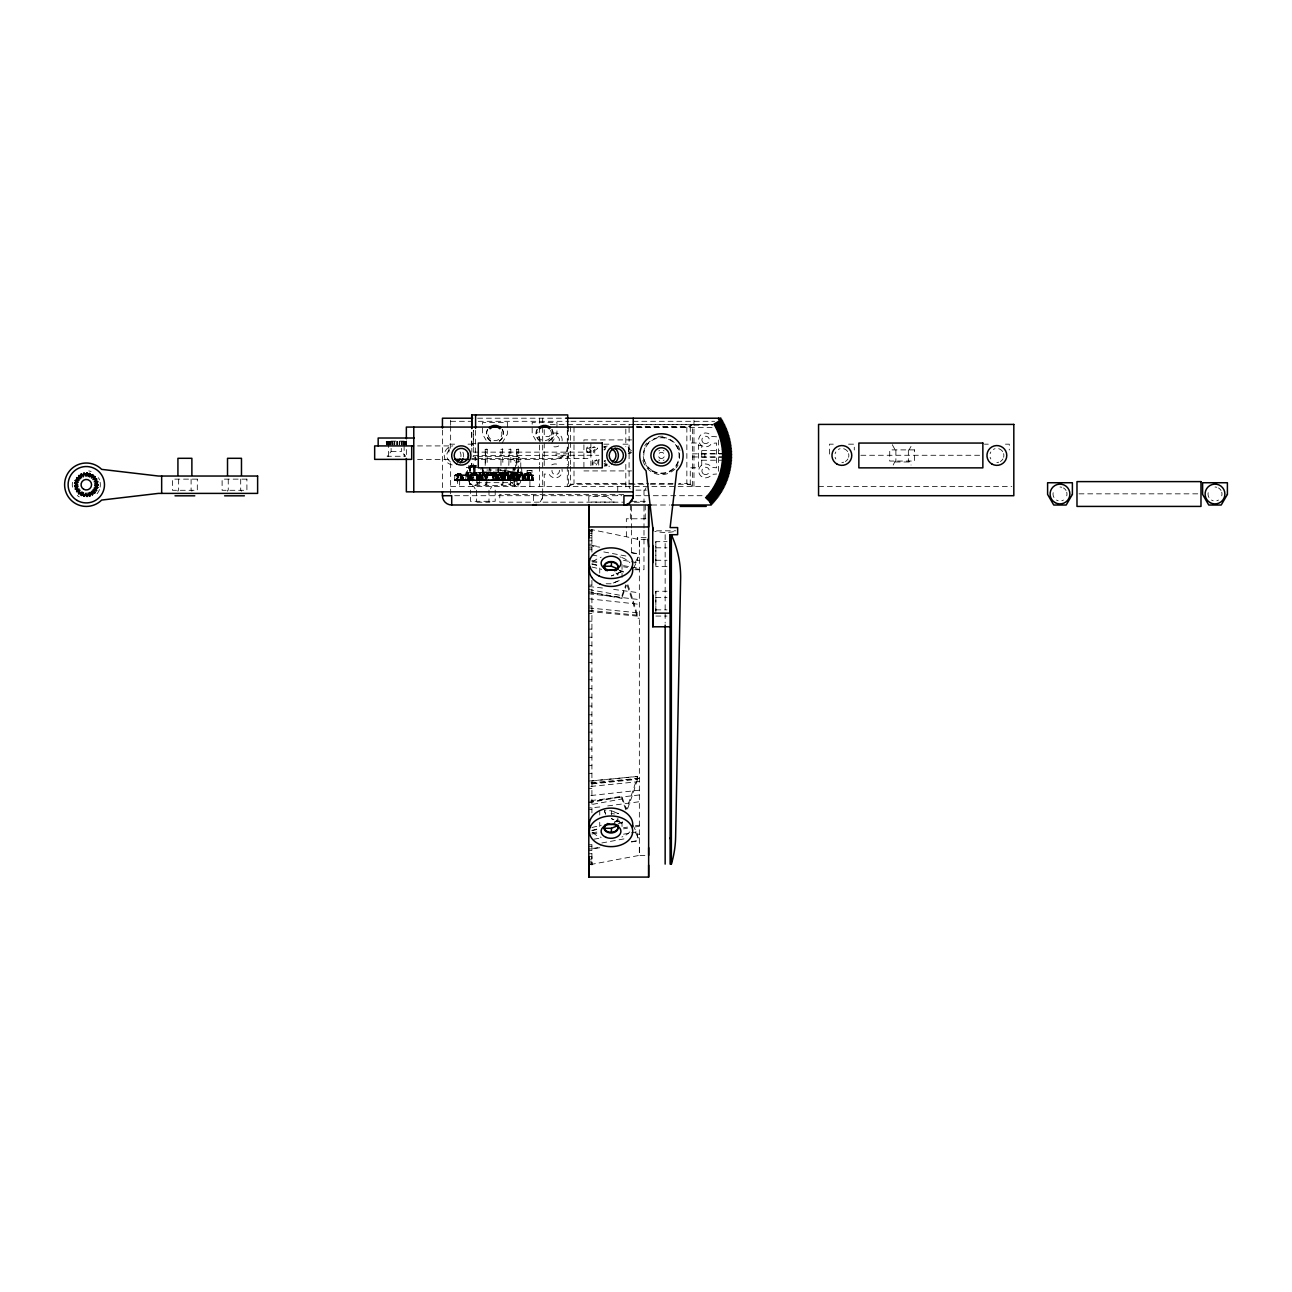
<?xml version="1.0" encoding="UTF-8"?>
<svg xmlns="http://www.w3.org/2000/svg" width="1292" height="1292" viewBox="0 0 1292 1292"><rect width="100%" height="100%" fill="white"/><g stroke="black" fill="none" stroke-linecap="round" stroke-linejoin="round"><path stroke-width="0.75" stroke-dasharray="5 3.75" d="M388.617 456.27L388.617 441.121L404.121 441.121L404.121 456.27M471.725 445.918L471.725 430.414L471.725 445.918L473.34 445.918L473.34 430.414L473.34 445.918M646.145 539.329L643.868 539.394A10.32 0.807 0 0 1 639.411 539.539L637.198 539.2A11.983 0.921 11.3 0 1 630.125 537.553L591.914 529.672L591.914 537.876L588.813 537.876M639.346 847.649L639.346 855.385L588.813 864.865M639.346 546.904L639.346 539.539L639.346 855.385L648.649 855.385M655.851 591.268L655.851 614.152L655.851 591.268L667.011 591.268M667.011 566.461L655.851 566.461L655.851 541.671L667.011 541.671M396.725 444.933L396.741 441.476M476.199 465.928L469.949 465.895L476.199 466.735L470.046 465.814L469.917 472.501L470.223 465.685L476.199 465.685L469.981 465.798L469.917 472.501L470.127 465.75M521.225 475.295L521.241 472.501M502.927 472.081L502.959 484.096L501.425 484.597L500.941 475.295L531.4 475.327L527.814 475.246L527.814 480.285L531.383 480.253L531.577 475.295L514.41 475.23L528.525 475.327L528.38 472.807L530.705 472.807L530.786 475.295L533.079 475.295L527.055 475.327L533.079 475.295L532.256 475.327L532.401 480.204L521.677 480.253M529.914 486.406L529.914 480.204L527.572 480.204L527.572 475.295L531.303 475.327L530.737 472.84L528.299 472.888L530.721 472.824L531.4 475.327L513.441 475.327L513.683 480.253L512.682 480.253L513.78 467.413L512.843 480.204M475.456 475.295L475.488 472.501M479.397 472.501L479.3 484.096L477.313 484.096L479.348 484.096M504.138 475.327L483.386 475.295L483.337 472.501L483.434 475.295L520.724 475.295L520.724 480.253L483.773 480.253M491.218 472.501L491.38 475.295M397.258 444.933L397.274 441.476M397.581 441.476L397.548 444.933L397.613 441.476M470.159 465.992L470.094 472.501L470.046 465.944M518.011 469.238L517.963 472.501L500.069 470.03L518.044 472.501L517.963 469.206L518.157 472.501L518.27 469.206L518.286 472.807M525.473 480.253L525.085 475.295L528.283 475.295L528.38 472.807L530.77 472.904L528.299 472.888L528.38 475.295L531.27 475.327L527.588 475.295L530.786 475.295L530.721 472.824L530.544 475.295L523.486 475.327L530.689 475.295L530.737 472.84L528.331 472.84L528.299 475.214L530.77 475.214L524.407 475.295L524.455 480.253L527.572 480.204M485.63 475.327L483.386 475.295L483.353 472.501M532.821 480.253L531.706 480.204L532.013 470.417L527.184 470.336L527.378 475.327L523.551 475.295L523.486 480.253L523.551 475.246L524.035 480.253L524.6 475.295L528.638 475.149L529.865 475.295L529.139 480.253C520.724 480.22 535.518 480.236 531.9 480.204L454.719 480.204L454.719 475.327L472.145 475.295M399.18 444.933L399.26 441.476M399.583 444.933L399.68 441.476M399.68 444.933L399.842 441.476M505.075 467.413L505.624 480.253L494.271 480.253L495.821 480.253L495.805 472.081M401.408 444.933L401.554 441.476L401.441 444.933M401.893 444.933L402.054 441.476M402.91 444.933L403.088 441.476M403.395 444.933L403.605 441.476M593.06 465.007L592.931 462.746L594.675 462.907A1.696 1.696 0 0 1 595.612 463.618L594.336 465.298M403.766 444.933L403.976 441.476M403.976 444.933L404.202 441.476M592.172 465.152L592.366 459.661L592.915 461.777L596.742 459.855L594.74 462.003L596.549 463.796A1.938 1.938 0 0 1 596.29 464.749L596.096 465.039M404.574 444.933L404.816 441.476M404.913 444.933L405.155 441.476M405.171 444.933L405.413 441.476M405.882 444.933L406.286 441.476M406.269 444.933L406.544 441.476M472.145 480.253L467.736 480.204L467.801 475.246L480.043 475.295M475.198 467.413L475.149 475.295L481.448 475.327L454.719 475.327L474.81 475.262L474.81 473.889L471.095 473.889L471.192 480.285L479.461 480.204M483.935 472.501C478.153 478.298 502.733 474.358 481.868 475.246C483.127 487.859 478.492 474.229 481.496 467.413M491.994 472.501L493.124 480.204C483.24 479.025 482.239 484.548 484.726 472.501M484.29 472.501L485.001 475.327L483.337 475.295L488.538 475.295M514.216 480.253L520.401 480.253L519.126 480.204L519.691 474.019L524.649 474.019L525.182 480.253M500.505 475.295L505.43 475.295L483.386 475.246L488.812 475.295L488.747 472.501M514.426 486.406L514.523 467.413L514.571 480.253L518.318 480.204C509.613 484.839 505.834 474.099 514.087 475.246C491.477 475.456 537.101 475.165 514.587 475.327M524.229 475.327L528.767 475.327L524.956 475.327M504.397 474.988L504.348 470.03L484.871 470.03L484.662 480.204L483.434 480.253C489.733 483.192 484.629 467.268 486.696 480.204L483.434 480.253L488.861 480.253L487.617 480.204L487.455 472.501M465.766 480.253L455.107 480.253C464.878 484.403 465.621 470.837 455.107 475.295L456.076 475.327L456.076 480.204L455.107 480.253L478.831 480.253L479.057 475.246M476.845 472.501L476.78 480.204L478.46 480.204L476.247 480.253L478.541 480.204M481.383 475.246C480.139 475.504 481.464 475.424 480.462 472.339L518.899 472.807M481.868 475.295C483.563 473.631 480.592 481.448 482.933 480.253M485.582 480.204L485.582 475.327L483.434 475.295L488.861 475.295L483.386 475.295L486.099 475.327M469.238 480.253L461.486 480.204L461.422 475.295L454.719 475.327L504.946 475.295L504.72 480.285L510.049 480.204L490.782 480.253M499.859 472.501L499.859 475.295C489.975 473.825 513.78 478.961 507.045 472.501M503.799 472.501L503.977 480.204L499.875 480.253L509.129 480.204L508.644 475.295L533.467 475.295L533.467 480.285L454.719 480.204L465.572 480.253M609.614 466.218L608.807 466.218M500.295 472.339L500.246 480.253L505.947 480.253L505.237 475.327M486.228 475.327L483.483 475.246M485.001 475.327C486.486 472.129 490.282 483.386 483.434 480.253L486.923 480.285L484.548 480.285M500.036 472.501C496.548 478.379 519.126 474.632 497.016 475.327L469.658 475.295L469.432 484.096L470.966 484.597L471.418 475.295L455.107 475.295L462.181 475.295L459.08 475.295L461.228 475.327L461.196 480.204L454.719 480.204L478.831 480.253L478.347 475.295L474.002 475.295L475.844 475.246L475.908 472.501M506.254 480.253L497.242 480.253L496.693 475.295L505.398 475.295L492.284 475.295L494.901 475.327L494.642 480.204L495.821 480.253M496.096 472.501L496.241 480.204L491.784 480.253L499.406 480.204L499.374 472.501M532.514 475.327L533.467 475.246L454.719 475.327L533.079 475.052M481.448 475.327L474.099 475.295C479.897 473.663 478.137 476.845 477.2 480.204M492.284 475.295L495.094 475.327L491.558 475.295L491.654 472.501M522.743 475.295L522.889 480.204L514.878 480.253C510.324 469.836 527.233 480.123 521.516 472.501M492.591 472.501L492.72 480.253L493.819 475.327L504.381 475.246L489.442 475.295L489.377 467.413M527.637 475.295C529.058 475.666 522.178 473.566 525.796 480.204M462.988 475.327L474.81 475.181L469.981 475.295L473.017 475.295C468.108 472.759 468.108 482.045 472.759 480.253L472.824 486.406M454.719 480.204L471.742 480.204L471.919 475.327L454.719 475.327L507.934 475.327L507.094 475.295M488.861 475.295L476.587 475.327M531.868 470.498L527.055 470.45L531.755 470.45M516.606 475.327L514.943 475.295L520.676 475.327M461.422 475.327L455.107 475.295L456.69 475.327M478.573 475.295L476.732 475.295L481.044 475.295M492.478 472.501L492.268 475.295C498.163 472.307 492.413 488.263 493.899 475.327L499.406 475.327L496.887 475.295M527.184 470.579L526.199 480.204L528.186 480.204L528.38 475.101M460.646 475.327L460.291 480.253L457.19 480.204L457.207 473.889L460.921 473.889L460.905 480.253L463.376 480.253L457.303 480.253L460.501 480.253L460.453 475.246L455.107 475.295L456.189 475.327L456.318 480.253L455.107 480.253L458.466 480.204L458.466 475.327L455.107 475.295L456.334 475.327M475.811 480.285L457.303 480.253L459.92 480.204L460.097 475.327M461.018 480.253L458.854 480.204L472.581 480.253M468.479 475.295L468.754 480.253L469.238 475.295M476.796 475.327L470.175 475.246L474.81 475.262M478.686 480.253C478.218 468.398 476.005 479.817 477.362 484.096M478.541 475.327L477.2 475.327M476.893 480.204L476.942 472.501M477.895 480.253L477.895 475.295M483.434 480.253L488.861 480.253L484.758 480.285M493.124 475.327L489.442 475.295L496.209 475.295M497.598 475.327L506.254 475.295M493.673 475.327L489.442 475.295L499.406 475.295M496.935 475.295L498.873 475.295M510.162 475.295L510.082 480.204L502.346 480.253C498.034 473.776 509.468 475.408 501.377 475.327L500.682 480.253M512.956 475.295L514.361 475.327L510.615 475.295M511.535 480.253L510.308 480.204L510.292 475.295M528.476 472.904L528.719 475.295L525.763 475.327M527.572 475.327L527.007 480.204L529.139 480.253M526.878 480.253L527.298 475.165L525.182 475.295L526.167 475.295M513.231 480.253L512.133 480.253L512.375 472.501L512.488 480.253L513.554 480.204M491.897 480.253L504.784 480.285L504.558 472.501M490.443 488.893L491.816 486.406M644.773 490.136L646.145 487.649M909.1 449.891L911.005 446.434M614.508 822.503L617.414 819.742M471.871 475.327L469.303 475.295L469.319 480.204L470.676 480.285L461.777 480.253L461.632 475.295L464.038 475.295L461.228 475.327M515.573 485.582L511.374 482.675L478.654 482.675A4.974 4.974 0 0 1 473.68 477.701L468.447 479.364A6.218 6.218 0 0 0 474.665 485.582L515.573 485.582A5.2 5.2 0 0 0 520.773 480.398L520.773 460.679A4.167 4.167 0 0 0 516.606 456.528L512.197 459.435A3.327 3.327 0 0 1 515.54 462.762L514.878 480.253L516.154 480.204L516.267 475.327L514.878 475.295L520.353 475.246L514.781 475.295L520.401 475.295L519.126 475.327L519.126 480.204M502.055 443.188L507.368 434.08L507.368 422.419L482.578 422.419L482.578 434.08L486.083 440.152M551.668 443.188L556.965 434.08L556.965 422.419L532.175 422.419L532.175 434.08L535.695 440.152M503.912 480.285L499.875 480.253C510.921 483.143 496.677 477.233 502.959 475.327M893.208 465.039L895.146 461.05M604.075 461.131L605.77 460.485M503.444 475.246L504.526 475.327M505.172 480.204L505.818 480.285M631.465 452.313L631.223 452.652A2.681 2.681 0 0 1 630.173 453.379L628.219 453.427M502.556 480.204L503.751 480.204L503.622 472.501M494.788 480.253L495.159 472.501L495.676 480.204L495.45 472.501M499.649 480.253L494.949 480.253L498.244 480.204L498.179 472.081M466.573 475.327L468.754 475.295M391.105 448.405L391.105 451.619L387.067 456.27L405.672 456.27L401.634 451.619L401.634 448.405M465.572 475.295L461.615 475.327L463.715 475.295L462.94 480.253L462.988 475.295M502.168 475.327C505.366 485.243 490.895 478.928 499.439 475.327L497.614 475.295L498.696 475.295M615.961 821.534L617.059 820.372M499.406 480.253C499.487 479.3 495.175 483.854 499.164 472.501M528.638 475.295L524.827 475.295L530.689 475.101M485.178 465.411L485.727 448.808L487.213 449.309L487.165 465.411M500.973 465.411L500.941 449.309L502.475 448.808L502.911 465.411M508.806 465.411L509.355 448.808L510.841 449.309L510.841 465.411M516.687 465.411L517.22 448.808L518.706 449.309L518.673 465.411M487.278 472.339L486.68 484.597L485.178 484.096L485.146 475.246M510.921 472.501L510.292 484.597L508.806 484.096L508.854 475.295M518.706 475.295L518.673 484.096L517.171 484.597L516.687 475.295L514.927 475.246L520.305 475.295M530.608 475.198L528.186 475.327M568.432 426.408L568.432 486.406L570.596 484.242L648.374 484.242M636.407 426.57L690.267 426.57L692.431 424.406L692.431 486.406L686.86 483.628L678.784 483.628M493.124 480.204L491.784 480.253M509.759 480.253L508.289 480.204L508.224 472.501M507.401 472.501C507.772 481.464 505.64 480.22 509.936 480.253M519.222 475.295L519.239 480.204M520.401 475.295C516.525 472.84 517.123 481.512 520.353 480.253L515.783 480.253L518.577 480.204M508.515 472.501L508.677 480.253L509.839 475.327M475.811 475.295L475.537 472.501M492.22 475.295L494.82 475.327L493.108 475.246M529.865 480.253C526.587 480.576 529.688 480.527 528.945 475.327M474.665 485.582L478.654 482.675M527.879 480.253L529.381 480.253M467.914 475.327L467.607 480.204L468.834 480.253L468.447 465.621M481.787 475.327L482.933 475.295M480.899 480.204L481.351 480.253M497.049 480.204L496.855 475.327M509.532 475.295L506.496 475.295L517.656 475.246L517.672 480.204L515.783 480.253L517.139 480.204L517.123 475.295M507.691 480.253L507.74 472.501M461.05 475.327L456.948 475.246L461.228 475.295M469.319 475.327C470.433 478.977 470.934 481.125 471.241 480.204C470.207 481.173 468.802 478.524 470.256 475.327C468.931 480.818 473.243 482.74 472.032 475.327M531.706 475.327L531.642 480.253M457.061 475.327L458.337 475.295L455.107 475.295L456.496 475.327L456.496 480.204L455.107 480.253L458.079 480.204L457.659 475.246L459.694 475.327L460.485 480.204M467.801 475.295L467.284 467.413M481.351 475.295L480.301 475.295L480.172 472.501M482.433 480.253L482.287 467.413L482.336 480.204M496.354 475.327L493.819 475.327M486.923 475.295L484.29 475.295L486.906 475.327M568.432 486.406L574.003 483.628L648.568 483.628M636.471 427.2L686.86 427.2L692.431 424.406M528.299 472.888L528.751 480.253M457.207 475.23L461.018 475.295M598.971 460.259L598.648 462.584M613.167 583.031L620.257 580.14L611.407 583.79L606.093 583.758M515.54 462.762L520.773 460.679M532.191 475.295L533.079 480.253L531.739 480.253M471.58 480.204L471.661 475.327L470.789 475.327M459.694 480.204L459.613 486.406M460.695 480.253L455.107 480.253L456.334 480.204M478.282 475.295L480.931 475.295L478.573 475.327M479.93 467.413L466.493 467.413L466.573 480.204C471.079 480.301 458.612 480.204 465.395 480.253M470.563 480.204L470.837 475.295M528.557 480.204L528.638 473.889L524.923 473.889L524.956 480.204M621.84 837.006L621.872 836.99A21.706 14.099 0 0 0 622.841 836.635M511.535 475.295L510.679 475.295L510.921 480.253M498.777 467.413L498.809 480.253L497.436 480.253L497.452 475.327L499.875 475.295L496.693 475.295M464.587 480.253L463.02 480.253L463.618 475.327M477.943 480.253L478.056 475.327M502.701 480.253L504.138 480.204L499.875 480.253M522.969 475.327L523.098 480.253L523.292 475.327M515.33 480.253L514.571 475.295M502.572 475.327L489.442 475.295L496.257 475.327M464.038 475.295L461.728 475.295M463.715 475.295L462.633 475.327M467.381 480.253L461.777 480.253L462.94 480.253M497.727 480.253C497.953 478.67 499.697 484.209 498.373 475.295M591.914 830.756L599.423 828.866M591.914 830.352L599.423 828.463M618.222 823.763L621.985 822.826A167.33 28.472 -78.4 0 0 623.261 819.758M591.914 827.526L601.313 825.217M614.459 821.987L620.112 820.614M603.929 449.842L605.544 448.372L603.978 447.339M605.56 462.794C603.009 462.891 609.21 466.606 603.978 465.039M498.163 480.204L497.985 467.413M517.898 475.295L514.878 475.295L516.235 475.327L516.106 480.204M588.813 802.074L621.985 796.147L621.985 798.94L588.813 805.045M480.689 480.204L480.656 472.501M505.737 475.295L505.866 467.413M601.814 842.965L625.603 838.605M597.841 847.778L588.813 848.844M631.433 841.69L639.346 840.268M599.811 847.746L588.813 849.167M631.433 842.013L639.346 840.575M504.381 475.246L503.961 475.327M593.884 839.202L599.811 838.201M623.535 834.164L629.462 833.162M631.433 832.823L639.346 831.483M591.914 834.018L599.811 832.726M623.535 828.85L627.492 828.204M635.389 826.928L639.346 826.282M591.914 832.856L599.811 831.58M623.535 827.736L627.492 827.106M635.389 825.83L639.346 825.184M520.305 480.253L515.573 480.204M461.777 480.253L462.245 475.295L463.182 475.327L462.633 480.253L463.586 480.204M599.278 459.371L597.841 460.34L597.905 465.152M599.811 806.967L588.813 808.001M607.725 805.917L639.346 801.734M518.867 475.295L518.011 475.295L518.011 486.406M639.346 794.951L588.813 800.814M501.764 475.295L500.682 475.295M639.346 790.203L588.813 795.775M603.703 446.548L606.061 447.387M588.813 781.062L639.346 776.331L637.489 776.331L637.489 779.318L588.813 784.244M639.346 781.579L588.813 786.634M495.014 480.253L496.661 480.204L496.532 472.501M513.328 480.204L512.956 467.413M591.914 781.062L637.489 776.331A163.729 27.617 -78.4 0 1 626.394 809.115A163.729 32.348 80.1 0 1 621.985 796.776L588.813 802.752M639.346 778.236L588.813 783.081M591.914 783.388L639.346 778.511L637.489 778.511M501.264 475.295L501.619 480.253L501.151 475.295M484.08 480.253L490.459 480.253M476.247 480.253L476.409 472.501M530.689 480.253L530.221 480.253M464.232 480.253L465.088 480.204C468.641 473.76 460.953 475.44 464.587 475.295M460.921 473.889L457.207 473.889M471.095 474.035L474.81 473.889L471.095 473.889M518.124 474.002L514.41 473.889L518.124 473.889L518.221 480.204M493.819 480.204L491.202 480.253M458.337 475.295L457.19 475.327L458.886 475.327L458.854 480.204L459.887 480.253M496.483 480.204L492.268 480.253L496.483 480.204L496.257 472.501M515.896 480.253L514.878 480.253L517.721 480.204M486.099 480.204L483.386 480.253L485.63 480.204M459.564 475.295L457.32 475.327L457.788 480.253M456.883 480.204L455.107 480.253L456.69 480.204L456.883 475.246M514.41 473.954L518.124 473.889M528.638 473.889L524.923 473.889M514.878 480.253L517.527 480.204M461.567 475.295L458.628 475.327L458.628 480.204M514.862 475.295L517.656 475.246M485.049 480.285L486.228 480.285L483.386 480.253L486.826 480.204M523.018 475.295L514.41 475.149L518.318 475.327L517.349 475.295L517.446 480.253M477.62 418.204L567.301 418.204M450.65 421.305L470.708 421.305M478.315 421.305L568.948 421.305M570.951 421.305L629.091 421.305L629.091 425.343M633.064 421.305L714.605 421.305M550.295 424.406L712.586 424.406M633.064 424.68L712.619 424.68M693.982 425.1L712.909 425.1M637.053 427.507L712.909 427.507M716.608 436.809L711.65 436.421A6.977 6.977 0 0 0 701.12 434.564A6.977 6.977 0 0 0 701.12 445.255A6.977 6.977 0 0 0 711.65 443.398L716.608 443.011L716.608 467.817L711.65 467.429A6.977 6.977 0 0 0 701.12 465.572A6.977 6.977 0 0 0 701.12 476.247A6.977 6.977 0 0 0 711.65 474.406L716.608 474.019M631.546 439.91L583.919 439.91L583.919 468.98M475.876 443.56L471.838 443.56L471.838 452.135M454.623 444.173L448.905 444.173L448.905 455.834M467.979 444.173L473.696 444.173L473.696 455.834M603.913 444.173L609.63 444.173M622.986 444.173L628.703 444.173L628.703 455.834M833.292 444.173L829.464 444.173L829.464 455.834M848.537 444.173L854.27 444.173L854.27 450.004M984.488 444.173L988.299 444.173M1005.467 444.173L1009.278 444.173L1009.278 450.004M698.633 445.627L701.734 445.627L701.734 465.201L698.633 465.201M417.591 445.918L452.83 445.918M485.178 449.309L487.213 449.309M500.941 449.309L502.959 449.309M508.806 449.309L510.841 449.309M516.687 449.309L518.706 449.309M701.734 450.601L719.482 450.601M391.105 451.619L401.634 451.619M473.857 452.135L479.913 452.135M481.932 452.135L590.88 452.135M568.432 453.863L556.028 453.863L556.028 456.964L568.432 456.964M692.431 453.863L723.439 453.653M701.734 453.912L723.439 453.912M473.211 455.462L598.794 455.268M860.86 455.268L980.854 455.268M477.539 456.528L516.606 456.528M692.431 456.964L723.439 456.9M701.734 457.174L723.439 457.174M475.876 458.515L471.838 458.515L471.838 467.365L475.876 467.365M477.895 458.515L590.88 458.515M417.591 459.371L448.905 459.371M472.468 459.371L554.074 459.371A13.631 13.631 0 0 0 567.705 445.74M701.734 460.227L723.439 460.227M895.146 461.971L909.1 461.971L911.054 465.039M583.919 470.918L631.546 470.918M484.532 472.081L504.688 472.081M466.202 475.295L466.202 472.501L469.303 472.807M518.899 472.501L522 472.501L522 475.295L521.613 467.413M466.202 472.807L522 472.807M486.293 473.163L488.667 473.098M491.041 473.163L498.179 473.227M500.553 473.227L502.927 473.163M486.293 473.373L488.667 473.534M491.041 473.534L498.179 473.534M500.553 473.373L502.927 473.534M486.293 473.986L488.667 473.841M491.041 473.841L498.179 473.841M500.553 473.986L502.927 473.841M486.293 474.212L488.667 474.148M498.179 474.212L491.041 474.374L498.179 474.455M500.553 474.212L502.927 474.374M486.293 474.455L488.667 474.552M500.553 474.455L502.927 474.552M486.293 474.858L488.667 474.858M491.041 474.858L498.179 474.858M500.553 474.858L502.927 474.858M454.736 480.479L456.964 480.479M457.207 480.479L529.478 480.479M650.587 483.628L676.782 483.628M469.432 484.096L471.467 484.096M485.178 484.096L487.213 484.096M500.941 484.096L502.959 484.096M508.806 484.096L510.841 484.096M516.687 484.096L518.706 484.096M650.377 484.242L676.314 484.242M678.3 484.242L690.267 484.242L692.431 486.406M450.65 486.406L711.02 486.406M818.563 486.406L1011.798 486.406M635.987 490.136L646.388 490.136M1078.982 493.835L1198.976 493.835M623.778 494.416L499.778 494.416L499.778 502.168L623.778 502.168M454.671 495.708L621.759 495.708M635.793 495.708L704.221 495.708M631.546 501.296L648.293 501.296M634.307 502.217L644.773 502.217L644.773 501.296M651.717 505.01L669.595 505.01M645.903 518.786L626.345 518.786L626.329 524.713M588.813 529.914L591.914 529.914M588.813 530.592L591.914 530.592M656.578 530.818L675.732 530.818M588.813 531.739L591.914 531.739M588.813 533.338L591.914 533.338M588.813 535.389L591.914 535.389M646.145 537.666L637.279 537.666L637.279 539.216M588.813 540.815L591.914 540.815M588.813 544.174L591.914 544.174M588.813 545.708L599.811 547.13M655.851 547.808L667.011 547.808M588.813 547.937L591.914 547.937M588.813 549.762L591.914 549.762M639.346 557.288L637.489 557.288L637.489 560.34A163.729 32.284 -80.1 0 0 633.08 569.304M637.489 560.34L639.346 560.34M655.851 560.26L667.011 560.26M634.695 569.74L643.965 569.74L643.997 530.027M588.813 585.131L591.914 585.131M588.813 586.536L605.754 588.361M588.813 589.507L621.985 595.612L621.985 598.406L588.813 592.463M588.813 591.801L621.985 597.776A163.729 32.284 -80.1 0 1 626.394 585.421M588.813 593.722L639.346 599.585M655.851 597.421L667.011 597.421M588.813 598.761L639.346 604.333M588.813 605.996L591.914 605.996M588.813 607.902L639.346 612.957M655.851 609.872L667.011 609.872M588.813 610.292L637.489 615.218L637.489 618.222L639.346 618.222M588.813 611.455L639.346 616.316M588.813 613.474L591.914 613.474M655.851 616.058L667.011 616.058M588.813 621.194L591.914 621.194M588.813 629.107L591.914 629.107M588.813 637.214L591.914 637.214M588.813 645.483L591.914 645.483M588.813 653.897L591.914 653.897M588.813 662.425L591.914 662.425M588.813 671.049L591.914 671.049M588.813 679.753L591.914 679.753M588.813 688.507L591.914 688.507M588.813 697.276L591.914 697.276M588.813 706.046L591.914 706.046M588.813 714.799L591.914 714.799M588.813 723.488L591.914 723.488M588.813 732.112L591.914 732.112M588.813 740.655L591.914 740.655M588.813 749.069L591.914 749.069M588.813 757.338L591.914 757.338M588.813 765.445L591.914 765.445M588.813 773.359L591.914 773.359M588.813 788.556L591.914 788.556M588.813 809.422L591.914 809.422M633.064 825.249A163.729 32.348 80.1 0 0 637.489 834.196L639.346 834.196M639.346 837.797L637.489 837.797L637.489 834.196M588.813 844.79L591.914 844.79M588.813 846.599L591.914 846.599M588.813 850.378L591.914 850.378M588.813 853.737L591.914 853.737M588.813 856.661L591.914 856.661L591.914 864.865L591.914 842.416M588.813 859.164L591.914 859.164M588.813 861.199L591.914 861.199M588.813 862.798L591.914 862.798M588.813 863.944L591.914 863.944M588.813 864.639L591.914 864.639M524.923 473.906L528.638 473.954M483.386 475.295L487.278 475.327M514.878 475.295L518.318 475.327M458.079 475.327L455.107 475.295L457.643 475.327L457.336 486.406M486.842 480.285L484.29 480.253L485.291 480.285M486.373 480.285L484.29 480.253L486.454 480.285L486.293 472.081M514.41 475.149L518.092 475.327M526.571 475.327L525.376 475.295L526.022 480.204M525.182 475.295L526.054 475.327M469.303 475.295L470.256 475.327M515.443 475.295L516.267 475.327L514.329 475.327M494.287 475.295L494.578 475.295M503.089 480.253L503.315 472.501L503.589 480.253M497.711 475.295L498.825 475.327M517.107 475.327L517.22 484.597M481.383 480.285L481.076 472.339M457.449 475.295L458.272 480.204M613.652 589.41L639.346 592.802M614.508 813.992L612.828 813.702A7.284 5.184 -17 0 0 611.019 813.798M591.914 561.681L599.811 562.957M623.535 566.8L627.492 567.446M635.389 568.722L639.346 569.352M591.914 560.534L599.811 561.826M623.535 565.686L629.462 566.655M631.433 566.978L639.346 568.27M509.936 475.295L511.051 475.295M591.914 555.011L599.811 556.351M623.535 560.373L629.462 561.39M631.433 561.713L639.346 563.07M497.242 475.295L501.748 475.327M591.914 545.369L599.811 546.807M631.433 552.54L639.346 553.977M631.433 552.847L639.346 554.284M603.8 551.942L627.573 556.303M637.715 539.216L637.715 537.666M529.316 475.295L529.51 480.204M591.914 567.027L601.668 569.336M591.914 564.184L599.714 566.074M619.223 570.789L623.132 571.726M591.914 563.797L599.714 565.686M619.223 570.402L623.132 571.355L623.132 573.244M529.526 475.295L529.672 480.253M621.84 557.53L621.872 557.546A21.706 14.099 0 0 1 629.882 562.698M520.773 480.398L515.54 478.524A4.151 4.151 0 0 1 511.374 482.675M626.378 536.6L626.329 526.684M604.236 466.137L606.917 465.75L606.788 463.586M504.591 480.253L504.138 472.501M476.425 458.466L473.631 456.528A5.168 5.168 0 0 0 472.953 456.577M507.869 480.253L508.079 472.501M615.961 572.986L617.495 574.924M631.465 450.553C628.316 449.632 627.686 443.204 627.799 450.068M892.288 444.706L895.146 449.891M628.768 486.406L630.141 488.893M473.76 486.406L475.117 488.893M605.625 814.008L604.317 810.778L611.407 810.746L618.497 813.669L611.407 810.778L611.407 814.735M604.317 810.746L605.657 814.122M484.532 472.92L484.823 474.988M386.243 441.476L386.518 444.933L386.308 441.476M466.202 472.501L466.541 475.295M386.809 441.476L387.083 444.933M387.019 441.476L387.277 444.933M387.826 441.476L388.068 444.933M387.988 441.476L388.214 444.933M388.391 444.933L388.165 441.476L388.521 444.933M389.037 441.476L389.247 444.933M389.683 441.476L389.861 444.933M390.087 441.476L390.265 444.933M466.687 472.501L466.816 475.295M390.378 441.476L390.539 444.933M598.697 463.489L598.777 465.152M391.799 441.476L391.912 444.933M392.09 441.476L392.219 444.933M392.284 441.476L392.397 444.933M394.012 441.476L394.076 444.933L394.205 441.476M394.738 441.476L394.771 444.933M518.253 465.992L518.286 472.501M909.1 461.05L909.1 461.971M908.341 449.891L908.341 461.05M895.889 449.891L895.889 461.05M718.594 440.023L718.594 472.371M704.834 453.863L704.834 456.964M693.982 420.207L693.982 486.406M690.267 426.57L690.267 443.011L698.633 443.011L698.633 467.817L690.267 467.817L690.267 484.242M686.86 427.2L686.86 483.628M665.154 534.694L665.154 623.083M655.851 541.671L655.851 566.461M645.241 505.01L645.241 518.786M643.997 490.136L643.997 501.296M643.997 506.189L643.997 528.04M631.594 506.189L631.594 528.04M631.594 530.027L631.594 553.864M630.351 505.01L630.351 518.786M629.091 427.507L629.091 486.406M625.812 429.041L625.812 446.709M625.812 464.377L625.812 489.894M622.033 564.475L622.033 577.443M621.985 822.18L622.033 826.541M617.737 486.406L617.737 495.708M599.746 568.076L599.746 573.955M599.746 811.424L599.746 815.026M599.746 822.293L599.746 826.476M591.914 529.672L591.914 552.136M591.914 580.35L591.914 815.785M590.88 443.56L590.88 465.605M574.003 427.2L574.003 483.628M570.596 426.57L570.596 440.491M570.596 442.478L570.596 464.361M570.596 466.347L570.596 484.242M567.705 430.333L567.705 439.958M567.301 429.477L567.301 464.813M567.301 466.347L567.301 486.406M544.239 429.719L544.239 436.809L549.213 436.421A6.977 6.977 0 0 1 561.988 441.719M544.239 443.011L544.239 465.895M544.239 486.406L544.239 474.019L549.213 474.406A6.977 6.977 0 0 0 561.988 469.109M542.688 418.204L542.688 422.226M542.688 427.507L542.688 495.708A6.783 4.797 -90 0 1 542.382 498.114L539.975 502.281A9.302 9.302 0 0 0 542.688 495.708M539.588 418.204L539.588 424.858M539.588 427.507L539.588 464.813M539.588 466.347L539.588 486.406M533.386 495.708L533.386 502.281M522.162 475.327L522.162 480.204M519.416 475.327L519.416 480.204M518.593 472.807L469.61 472.807M516.735 449.309L516.735 465.411M512.084 472.339L512.02 475.295M511.842 472.501L511.68 475.295M511.503 472.501L511.406 480.253L511.067 472.501M506.981 472.501L506.642 475.295L506.69 467.413M500.553 472.081L500.812 480.204M499.681 472.339L499.697 475.295M495.191 490.136L495.191 501.296L470.401 501.296L470.401 490.136M493.415 472.081L493.076 480.253L492.769 472.501M491.816 472.501L491.816 475.295M491.041 472.081L491.041 475.295M490.12 467.413L490.152 475.295M489.765 501.296L489.765 502.217L475.811 502.217L475.811 501.296M488.99 490.136L488.99 501.296M488.667 472.081L488.667 475.295M488.392 475.295L488.231 472.501L488.053 475.295M487.892 472.339L487.665 480.204M485.227 449.309L485.227 465.411M485.227 475.295L485.227 484.096M483.773 472.501L483.628 475.295M479.849 472.501L479.574 480.285L479.574 472.501M476.538 490.136L476.538 501.296M476.247 472.501L476.07 475.295M475.601 430.381L475.601 459.371M474.358 467.413L474.358 475.295M473.68 477.701L473.68 463.57A4.134 4.134 0 0 1 476.231 459.742M473.583 467.413L473.631 475.295M471.418 463.392L471.418 467.413M468.108 475.295L468.108 480.253L467.559 474.019L462.601 474.019L462.116 480.253L462.003 475.327M450.65 420.207L450.65 425.343M450.65 426.231L450.65 448.292M450.65 462.843L450.65 493.851M442.429 430.139L442.429 489.749M406.35 440.814L406.35 456.512M241.475 490.298L241.475 491.235M240.7 479.138L240.7 490.298M228.248 479.138L228.248 490.298M227.521 490.298L227.521 491.235M191.878 490.298L191.878 491.235M191.103 479.138L191.103 490.298M178.651 479.138L178.651 490.298M177.925 490.298L177.925 491.235M627.201 585.438A162.937 24.322 78.9 0 1 637.489 618.222M592.834 562.068A21.706 14.099 0 0 1 600.166 557.514A21.56 13.13 0 0 1 601.168 557.191M619.853 556.884A21.56 13.13 0 0 1 620.903 557.191M629.818 831.854A21.706 14.099 0 0 1 623.778 836.215M592.753 832.484A21.706 14.099 0 0 0 600.102 837.022A21.56 13.13 0 0 0 601.168 837.361M627.88 584.662A166.523 25.081 78.9 0 1 637.489 615.218M637.489 836.441A167.33 33.027 80 0 1 634.921 831.337M625.845 809.793A167.33 33.027 80 0 1 621.985 798.94M637.489 779.318A167.33 28.472 -78.4 0 1 627.137 809.906M621.985 595.612A167.33 32.978 -80 0 1 625.845 584.759M634.921 563.199A167.33 32.978 -80 0 1 637.489 558.112M617.77 573.745A6.977 4.926 0 0 1 617.996 575.021M617.77 818.24A6.977 4.926 0 0 1 617.059 821.987M552.185 441.186A3.714 3.714 0 0 1 555.673 436.195A3.714 3.714 0 0 1 559.161 441.186M559.339 470.272A3.714 3.714 0 0 1 555.673 474.632A3.714 3.714 0 0 1 552.007 470.272M501.7 431.899A6.977 6.977 0 0 1 494.965 440.685A6.977 6.977 0 0 1 488.231 431.899M502.491 429.364A8.689 8.689 0 0 1 499.31 441.234M490.621 441.234A8.689 8.689 0 0 1 487.439 429.364M502.2 429.525A8.366 8.366 0 0 1 499.148 440.943M490.782 440.943A8.366 8.366 0 0 1 487.73 429.525M550.602 430.22A6.977 6.977 0 0 1 545.482 440.62A6.977 6.977 0 0 1 537.827 431.899M552.088 429.364A8.689 8.689 0 0 1 548.906 441.234M540.217 441.234A8.689 8.689 0 0 1 537.036 429.364M551.813 429.525A8.366 8.366 0 0 1 548.745 440.943M540.395 440.943A8.366 8.366 0 0 1 537.327 429.525M460.033 451.893A7.138 7.138 0 0 1 460.873 456.706M450.294 461.632A7.138 7.138 0 0 1 450.294 449.293M605.302 461.632A7.138 7.138 0 0 1 604.285 460.921M604.285 450.004A7.138 7.138 0 0 1 605.302 449.293M462.907 452.168A9.625 9.625 0 0 1 463.343 457.142M452.184 464.942A9.625 9.625 0 0 1 452.184 445.982M607.208 464.878A9.561 9.561 0 0 1 604.091 463.731M604.091 447.193A9.561 9.561 0 0 1 607.208 446.047M1066.724 492.22A6.977 6.977 0 0 1 1066.724 495.821M1063.477 500.052A6.977 6.977 0 0 1 1061.798 500.763M1058.18 500.763A6.977 6.977 0 0 1 1056.501 500.052M1053.949 497.501A6.977 6.977 0 0 1 1053.949 490.524M1059.989 487.036A6.977 6.977 0 0 1 1061.798 487.278M1063.477 487.972A6.977 6.977 0 0 1 1066.029 490.524M1221.731 492.22A6.977 6.977 0 0 1 1221.731 495.821M1218.485 500.052A6.977 6.977 0 0 1 1216.806 500.763M1213.188 500.763A6.977 6.977 0 0 1 1211.508 500.052M1208.957 497.501A6.977 6.977 0 0 1 1208.957 490.524M1214.997 487.036A6.977 6.977 0 0 1 1216.806 487.278M1218.485 487.972A6.977 6.977 0 0 1 1221.037 490.524M848.602 453.653A6.977 6.977 0 0 1 848.602 457.271M847.907 458.951A6.977 6.977 0 0 1 845.356 461.502M843.66 462.197A6.977 6.977 0 0 1 841.867 462.439M835.827 458.951A6.977 6.977 0 0 1 835.117 457.271M835.117 453.653A6.977 6.977 0 0 1 835.827 451.974M838.379 449.422A6.977 6.977 0 0 1 840.058 448.728M843.66 448.728A6.977 6.977 0 0 1 847.907 451.974M1003.609 453.653A6.977 6.977 0 0 1 1003.609 457.271M1002.915 458.951A6.977 6.977 0 0 1 1000.363 461.502M998.668 462.197A6.977 6.977 0 0 1 996.875 462.439M990.835 458.951A6.977 6.977 0 0 1 990.14 457.271M990.14 453.653A6.977 6.977 0 0 1 990.835 451.974M993.387 449.422A6.977 6.977 0 0 1 995.066 448.728M998.668 448.728A6.977 6.977 0 0 1 1002.915 451.974M673.552 531.706A48.854 48.854 0 0 1 654.786 531.303M664.072 460.033A5.265 5.265 0 0 1 663.232 460.42M659.631 460.42A5.265 5.265 0 0 1 658.791 460.033M658.791 450.892A5.265 5.265 0 0 1 659.631 450.504M663.232 450.504A5.265 5.265 0 0 1 664.072 450.892M100.114 482.287A14.034 14.034 0 0 1 100.114 487.149M99.484 489.523A14.034 14.034 0 0 1 97.045 493.738M79.28 496.871A14.034 14.034 0 0 1 77.278 495.466M72.481 487.149A14.034 14.034 0 0 1 72.481 482.287M88.744 470.902A14.034 14.034 0 0 1 91.102 471.532M98.45 477.701A14.034 14.034 0 0 1 99.484 479.913M551.765 464.878A6.977 6.977 0 0 1 558.742 464.878M558.742 445.95A6.977 6.977 0 0 1 551.765 445.95M678.074 465.023A19.218 19.218 0 0 1 676.152 467.769M675.022 468.996A19.218 19.218 0 0 1 645.677 466.428M644.789 465.023A19.218 19.218 0 0 1 642.867 460.388M644.789 445.805A19.218 19.218 0 0 1 646.711 443.059M658.096 436.486A19.218 19.218 0 0 1 664.766 436.486M678.074 445.805A19.218 19.218 0 0 1 679.996 450.44M487.278 472.501L487.262 475.295L487.294 472.501M587.65 446.984L587.585 448.679L591.413 446.774L589.41 448.905L591.219 450.714A1.938 1.938 0 0 1 590.961 451.667C586.746 458.175 584.937 446.467 587.65 446.984M587.763 451.392C587.02 453.46 590.702 451.974 590.283 450.52A1.696 1.696 0 0 0 589.346 449.81L587.602 449.648L587.763 451.392M597.55 448.615C589.863 453.266 598.697 450.65 596.016 453.024A2.697 2.697 0 0 1 594.675 452.911A3.375 3.375 0 0 1 593.448 452.135C591.381 449.422 600.861 448.405 594.045 447.307C589.297 449.277 597.582 443.673 597.55 448.615M630.867 451.522L630.577 452.184A1.841 1.841 0 0 1 629.301 452.685L628.606 450.117L630.867 451.522M457.788 475.295L457.836 475.295M622.033 571.516L611.407 575.909L622.033 571.516M460.921 473.906L457.207 473.954L460.921 474.002M914.542 449.891L889.736 449.891L889.736 461.05L914.542 461.05L914.542 449.891M197.305 479.138L172.498 479.138L172.498 490.298L197.305 490.298L197.305 479.138M246.901 479.138L222.111 479.138L222.111 490.298L246.901 490.298L246.901 479.138M606.707 496.596L588.813 496.596L588.813 502.039L614.54 502.039L606.707 496.596M533.467 480.285L532.482 480.204L533.467 480.285M622.033 823.02L611.407 818.676L622.033 823.02M483.079 475.295L483.079 467.413L483.03 475.295M703.752 443.124A3.714 3.714 0 0 0 709.324 439.91A3.714 3.714 0 0 0 703.752 436.68A3.714 3.714 0 0 0 703.752 443.124M703.752 474.132A3.714 3.714 0 0 0 709.324 470.918A3.714 3.714 0 0 0 703.752 467.688A3.714 3.714 0 0 0 703.752 474.132M652.331 471.225A18.201 18.201 0 0 0 679.624 455.462A18.201 18.201 0 0 0 652.331 439.7A18.201 18.201 0 0 0 652.331 471.225M652.589 470.724A17.684 17.684 0 0 0 679.107 455.414A17.684 17.684 0 0 0 652.589 440.104A17.684 17.684 0 0 0 652.589 470.724M659.873 458.095A3.101 3.101 0 0 0 664.524 455.414A3.101 3.101 0 0 0 659.873 452.733A3.101 3.101 0 0 0 659.873 458.095"/><path stroke-width="1.5" d="M161.661 493.399L161.661 476.037M411.712 445.918L411.712 459.371L374.664 459.371L374.664 445.918L413.472 445.918M471.725 414.91L471.725 428.476L471.725 414.91L567.705 414.91L567.705 428.411M648.649 865.139L648.649 877.09L588.813 877.09L588.813 865.139M588.813 864.865L588.813 856.661M588.813 537.876L588.813 529.672M648.649 855.385L648.649 847.649M648.649 546.904L647.922 539.216M652.751 626.782L652.751 527.572L646.081 470.805A21.706 21.706 0 0 1 646.081 440.12A21.706 21.706 0 0 1 676.782 440.12A21.706 21.706 0 0 1 676.782 470.805L670.112 527.572L677.638 527.572L677.638 534.694L670.112 534.694L670.112 613.151L652.751 613.151L652.751 626.782L670.112 626.782M81.008 474.229L81.348 476.15L79.054 475.472L78.877 478.202L76.616 478.072L77.488 480.253L75.259 480.689L76.826 481.868L74.678 482.933L76.422 484.387L74.678 486.503L76.826 487.504L75.485 489.329L77.439 489.119L76.616 491.364L78.877 491.235L78.57 493.576L80.718 492.866L81.574 495.482L82.93 493.996L83.786 496.193L85.337 494.545L87.355 496.419L88.55 494.352L89.632 495.983L90.876 493.496L92.33 494.804L92.281 492.591L94.639 492.995L94.09 490.798L96.448 490.653L95.35 488.667L97.756 487.342L96.06 486.357L98.047 485.033L96.044 483.143L97.594 481.496L95.35 480.769L96.448 478.783L94.526 479.235L94.639 476.441L92.911 477.362L92.862 474.972L90.198 475.65L89.632 473.453L87.824 474.955L87.355 473.017L85.337 474.891L83.786 473.243L82.93 475.44L81.008 474.229L81.541 477.749L79.054 475.472M84.4 473.114L86.063 476.28L86.726 472.969M89.632 473.453L88.163 476.49L87.355 473.017M92.862 474.972L91.457 478.04L94.639 476.441M74.597 485.873L77.859 485.065L76.373 483.192L78.198 482.336L75.259 480.689M90.23 495.789L89.632 492.478L92.33 494.804M84.4 496.322L86.063 493.156L86.726 496.467M83.786 496.193L83.415 492.656L81.574 495.482M78.57 493.576L79.959 490.282L76.971 491.881M96.739 490.104L94.058 488.198L96.093 486.955L94.704 485.485L98.047 485.033M83.786 473.243L83.415 476.78L81.574 473.954M92.33 474.632L89.632 476.958L90.23 473.647M95.075 476.91L92.959 479.526L96.448 478.783M76.874 481.27L79.07 480.349L76.616 478.072M605.625 825.055L604.317 828.285L611.407 828.285L618.497 825.378M87.355 496.419L88.163 492.946L89.632 495.983M81.008 495.207L82.026 491.994L79.054 493.964M76.616 491.364L79.054 489.038L75.485 489.329M95.075 492.527L92.927 489.959L95.237 489.313M96.739 479.332L94.251 481.884L97.594 481.496M78.021 479.025L80.379 478.686L78.57 475.86M75.259 488.747L78.053 486.535L74.678 486.503M92.862 494.465L91.425 491.445L93.799 491.396M97.756 482.094L94.704 483.951L98.047 484.403M719.386 419.206L721.001 418.22L565.864 418.204M713.798 424.228L721.776 419.48M714.444 425.326L722.519 420.74M715.057 426.457L723.229 422.032M715.655 427.587L723.908 423.34M716.236 428.718L724.57 424.648M716.785 429.881L725.2 425.989M717.302 431.043L725.813 427.329M717.803 432.222L726.379 428.686M718.271 433.401L726.928 430.042M718.723 434.597L727.444 431.431M719.159 435.808L727.945 432.82M719.547 437.019L728.397 434.209M719.919 438.246L728.833 435.63M720.274 439.474L729.237 437.035M720.597 440.717L729.609 438.456M720.888 441.945L729.948 439.894M721.162 443.204L730.255 441.331M721.404 444.448L730.529 442.785M721.63 445.708L730.788 444.238M721.808 446.984L730.997 445.692M721.986 448.243L731.191 447.145M722.115 449.519L731.353 448.615M722.228 450.795L731.482 450.084M722.309 452.071L731.579 451.554M722.373 453.347L731.643 453.024M722.406 454.623L731.676 454.493M472.71 418.204L442.445 418.204L442.429 428.137M633.242 427.071L406.35 427.071L406.35 438.844M414.296 438.02L378.168 438.02L378.168 445.918M454.784 459.371L468.479 459.371M633.242 491.848L406.35 491.848L406.35 458.482M175.001 495.821L194.785 495.821M224.598 495.821L244.398 495.821M442.429 491.735L442.429 495.708L451.715 495.708L451.715 504.994L651.313 505.01M671.565 505.01L711.262 505.01L707.338 495.708M680.206 506.416L706.24 506.416M618.497 569.142L611.407 566.235L604.317 566.235L605.657 569.611M670.112 837.959L671.356 837.959M670.112 838.669L671.356 838.669M671.356 864.106L671.356 534.694A102.472 102.472 0 0 1 680.658 577.362L675.619 837.038A100.178 100.178 0 0 1 671.356 864.106L670.112 864.106L670.112 534.694M722.406 455.898L731.692 455.963M722.389 457.174L731.66 457.433M722.341 458.45L731.611 458.902M722.26 459.726L731.514 460.372M722.147 461.002L731.401 461.842M74.597 483.563L76.309 483.725M722.018 462.278L731.256 463.311M721.873 463.537L731.062 464.765M74.678 482.933L76.373 483.192M721.695 464.797L730.852 466.234M721.485 466.073L730.61 467.672M721.243 467.316L730.351 469.125M720.984 468.576L730.045 470.563M96.093 486.955L97.756 487.342M720.694 469.82L729.722 472M720.387 471.063L729.35 473.421M95.963 487.472L97.594 487.94M720.048 472.291L728.963 474.842M719.676 473.518L728.543 476.263M719.289 474.729L728.09 477.669M718.869 475.94L727.606 479.057M718.433 477.136L727.105 480.43M717.964 478.331L726.556 481.803M600.182 584.097L600.215 584.113A21.512 17.071 0 0 0 621.84 584.113L621.872 584.097A21.738 16.538 0 0 0 630.367 577.282L630.851 576.523A21.689 15.73 0 0 0 632.725 570.127A21.722 14.955 0 0 0 632.482 567.769M75.485 480.107L77.068 480.769M717.464 479.51L725.991 483.16M716.947 480.672L725.41 484.516M716.414 481.835L724.78 485.84M715.849 482.982L724.134 487.165M715.251 484.112L723.455 488.473M714.638 485.227L722.745 489.765M94.978 489.797L96.448 490.653M714.008 486.341L722.018 491.041M713.346 487.439L721.259 492.3M712.667 488.521L720.468 493.544M711.973 489.587L719.66 494.771M711.246 490.637L718.82 495.983M710.487 491.671L717.964 497.178M76.971 477.555L78.328 478.605M709.728 492.688L717.076 498.357M708.937 493.689L716.156 499.519M708.113 494.691L715.219 500.65M707.289 495.66L714.266 501.764M706.433 496.613L713.281 502.863M705.561 497.533L712.28 503.945M93.444 491.784L94.639 492.995M591.688 577.282L591.203 576.523A21.689 15.73 0 0 1 589.346 570.111A21.722 14.955 0 0 1 589.798 567.01M718.594 418.204L718.594 419.69M665.154 625.086L665.154 864.106M652.751 527.572L652.751 530.818M652.751 545.369L652.751 562.747M652.751 594.966L652.751 612.343M648.649 877.09L648.649 505.01L648.649 526.958L588.813 526.958L588.813 505.01L588.813 877.09M633.242 418.204L633.242 495.708A6.783 4.797 -90 0 1 632.918 498.114L629.107 503.444A17.184 12.161 -90 0 1 623.939 504.978M611.407 562.278L611.407 566.235M611.407 828.285L611.407 832.226M533.386 504.526L533.386 504.994A9.302 9.302 0 0 0 536.39 504.526A17.184 12.161 -90 0 1 533.386 504.978M475.601 414.91L475.601 428.443M468.479 453.605L468.479 457.449M413.779 427.071L413.779 491.848M241.475 475.343L241.475 458.305L227.521 458.305L227.521 475.343M191.878 475.343L191.878 458.305L177.925 458.305L177.925 475.343M632.466 826.735A21.689 14.923 0 0 0 632.725 824.425A21.722 15.746 0 0 0 630.884 817.997L630.367 817.238A21.706 16.505 0 0 0 621.969 810.423L621.872 810.423A21.56 17.103 0 0 0 600.166 810.407L600.15 810.423A21.706 16.505 0 0 0 591.688 817.238L591.203 817.997A21.722 15.746 0 0 0 589.33 824.409A21.689 14.923 0 0 0 589.83 827.51M600.069 584.097A21.738 16.538 0 0 1 591.591 577.282M607.531 570.725A6.977 4.926 0 0 1 605.69 563.28A6.977 4.926 0 0 1 616.365 563.28A6.977 4.926 0 0 1 614.508 570.725M606.093 570.596A6.977 4.926 0 0 1 606.093 563.619A6.977 4.926 0 0 1 615.961 563.619A6.977 4.926 0 0 1 615.961 570.596M609.226 570.24A6.977 4.926 0 0 1 612.828 570.24M617.059 824.942A6.977 4.926 0 0 1 611.019 832.339A6.977 4.926 0 0 1 604.979 824.942M609.226 823.779A7.284 4.877 -16.1 0 1 607.531 823.537M451.715 505.01A9.302 9.302 0 0 1 442.429 495.708M490.039 428.766A6.977 6.977 0 0 1 499.891 428.766M489.054 427.797A8.366 8.366 0 0 1 500.876 427.797M539.636 428.766A6.977 6.977 0 0 1 549.504 428.766M538.651 427.797A8.366 8.366 0 0 1 550.473 427.797M460.033 459.031A7.138 7.138 0 0 1 457.416 461.632M611.31 448.76A7.138 7.138 0 0 1 612.44 461.632M462.907 458.757A9.625 9.625 0 0 1 460.049 462.843M615.008 448.146A9.561 9.561 0 0 1 615.008 462.778M92.281 491.848A9.302 9.302 0 0 1 90.957 492.769M257.625 476.037L257.625 493.399L158.415 493.399L101.648 500.069A21.706 21.706 0 0 1 70.963 500.069A21.706 21.706 0 0 1 70.963 469.367A21.706 21.706 0 0 1 101.648 469.367L158.415 476.037L257.625 476.037M1072.392 494.4L1066.191 505.027L1053.739 505.027L1047.602 494.4L1047.602 482.74L1072.392 482.74L1072.392 494.4M1227.4 494.4L1221.198 505.027L1208.747 505.027L1202.61 494.4L1202.61 482.74L1227.4 482.74L1227.4 494.4M1013.816 424.406L818.563 424.406L818.563 495.708L1013.816 495.708L1013.816 424.406M602.282 443.059L478.282 443.059L478.282 467.865L602.282 467.865L602.282 443.059M982.857 443.059L858.857 443.059L858.857 467.865L982.857 467.865L982.857 443.059M1200.979 481.609L1076.979 481.609L1076.979 506.416L1200.979 506.416L1200.979 481.609M633.225 495.708L623.939 495.708L623.939 504.994A9.302 9.302 0 0 0 633.242 495.708M600.182 844.597A21.706 15.342 0 0 0 632.725 831.305A21.706 15.342 0 0 0 600.182 818.03A21.706 15.342 0 0 0 600.182 844.597M599.213 576.07A21.706 15.342 0 0 0 632.692 564.006A21.706 15.342 0 0 0 601.168 549.536A21.706 15.342 0 0 0 599.213 576.07M604.026 568.157A9.9 6.993 0 0 0 620.58 565.024A9.9 6.993 0 0 0 608.467 556.448A9.9 6.993 0 0 0 604.026 568.157M606.077 837.377A9.9 6.993 0 0 0 620.919 831.305A9.9 6.993 0 0 0 606.077 825.249A9.9 6.993 0 0 0 606.077 837.377M616.365 831.241A6.977 4.926 0 0 0 614.508 823.795A6.977 4.926 0 0 1 607.531 823.795A6.977 4.926 0 0 0 605.69 831.241A6.977 4.926 0 0 0 616.365 831.241M457.723 461.632A7.138 7.138 0 0 0 468.415 455.462A7.138 7.138 0 0 0 457.723 449.293A7.138 7.138 0 0 0 457.723 461.632M612.731 461.632A7.138 7.138 0 0 0 623.422 455.462A7.138 7.138 0 0 0 612.731 449.293A7.138 7.138 0 0 0 612.731 461.632M657.563 462.181A7.752 7.752 0 0 0 669.175 455.462A7.752 7.752 0 0 0 657.563 448.744A7.752 7.752 0 0 0 657.563 462.181M1055.031 502.588A9.9 9.9 0 0 0 1069.889 494.012A9.9 9.9 0 0 0 1055.031 485.453A9.9 9.9 0 0 0 1055.031 502.588M1210.039 502.588A9.9 9.9 0 0 0 1224.897 494.012A9.9 9.9 0 0 0 1210.039 485.453A9.9 9.9 0 0 0 1210.039 502.588M836.909 464.038A9.9 9.9 0 0 0 851.767 455.462A9.9 9.9 0 0 0 836.909 446.887A9.9 9.9 0 0 0 836.909 464.038M991.917 464.038A9.9 9.9 0 0 0 1006.775 455.462A9.9 9.9 0 0 0 991.917 446.887A9.9 9.9 0 0 0 991.917 464.038M656.158 464.587A10.546 10.546 0 0 0 671.969 455.462A10.546 10.546 0 0 0 656.158 446.338A10.546 10.546 0 0 0 656.158 464.587M77.197 500.472A18.201 18.201 0 0 0 104.49 484.71A18.201 18.201 0 0 0 77.197 468.964A18.201 18.201 0 0 0 77.197 500.472M83.673 489.28A5.265 5.265 0 0 0 91.571 484.71A5.265 5.265 0 0 0 83.673 480.156A5.265 5.265 0 0 0 83.673 489.28M456.48 463.796A9.625 9.625 0 0 0 470.918 455.462A9.625 9.625 0 0 0 456.48 447.129A9.625 9.625 0 0 0 456.48 463.796M611.52 463.731A9.561 9.561 0 0 0 625.845 455.462A9.561 9.561 0 0 0 611.52 447.193A9.561 9.561 0 0 0 611.52 463.731"/></g></svg>
